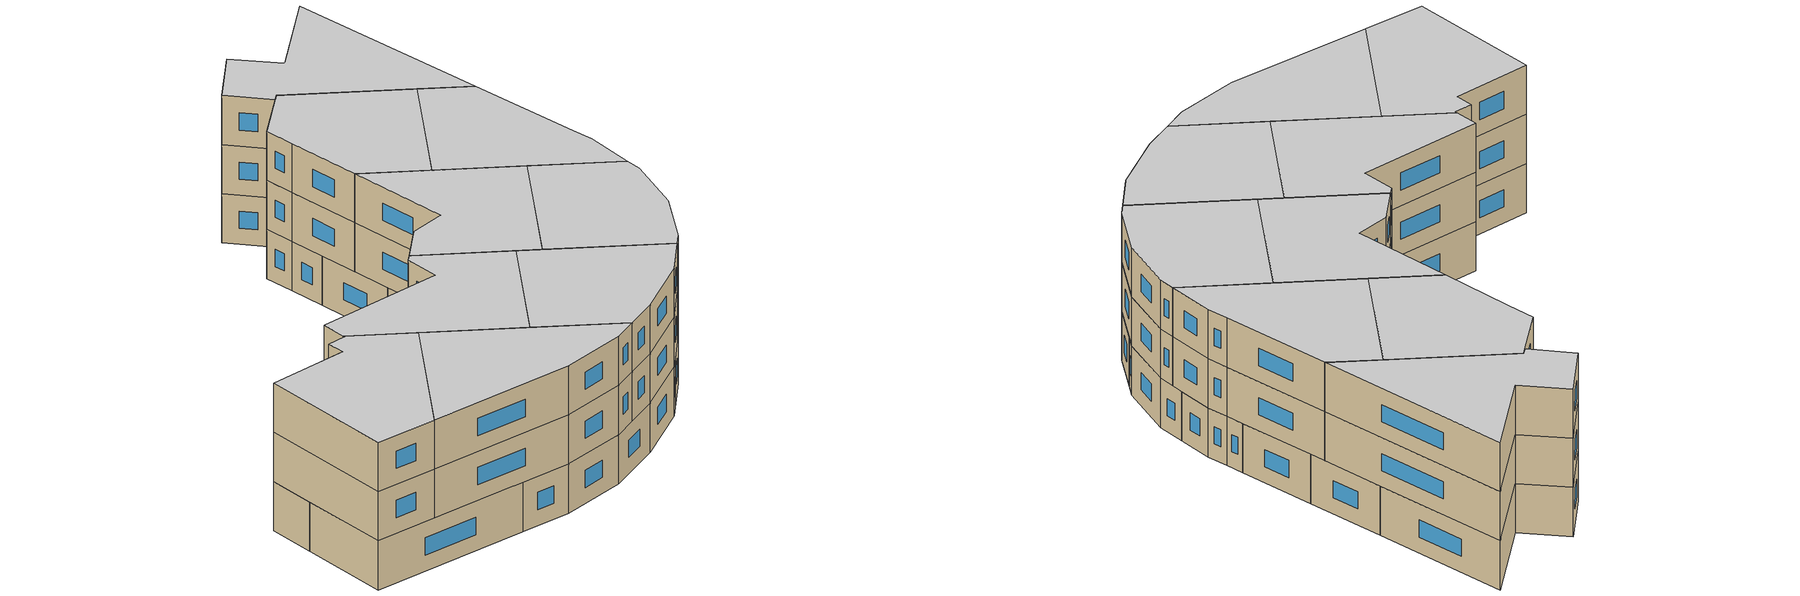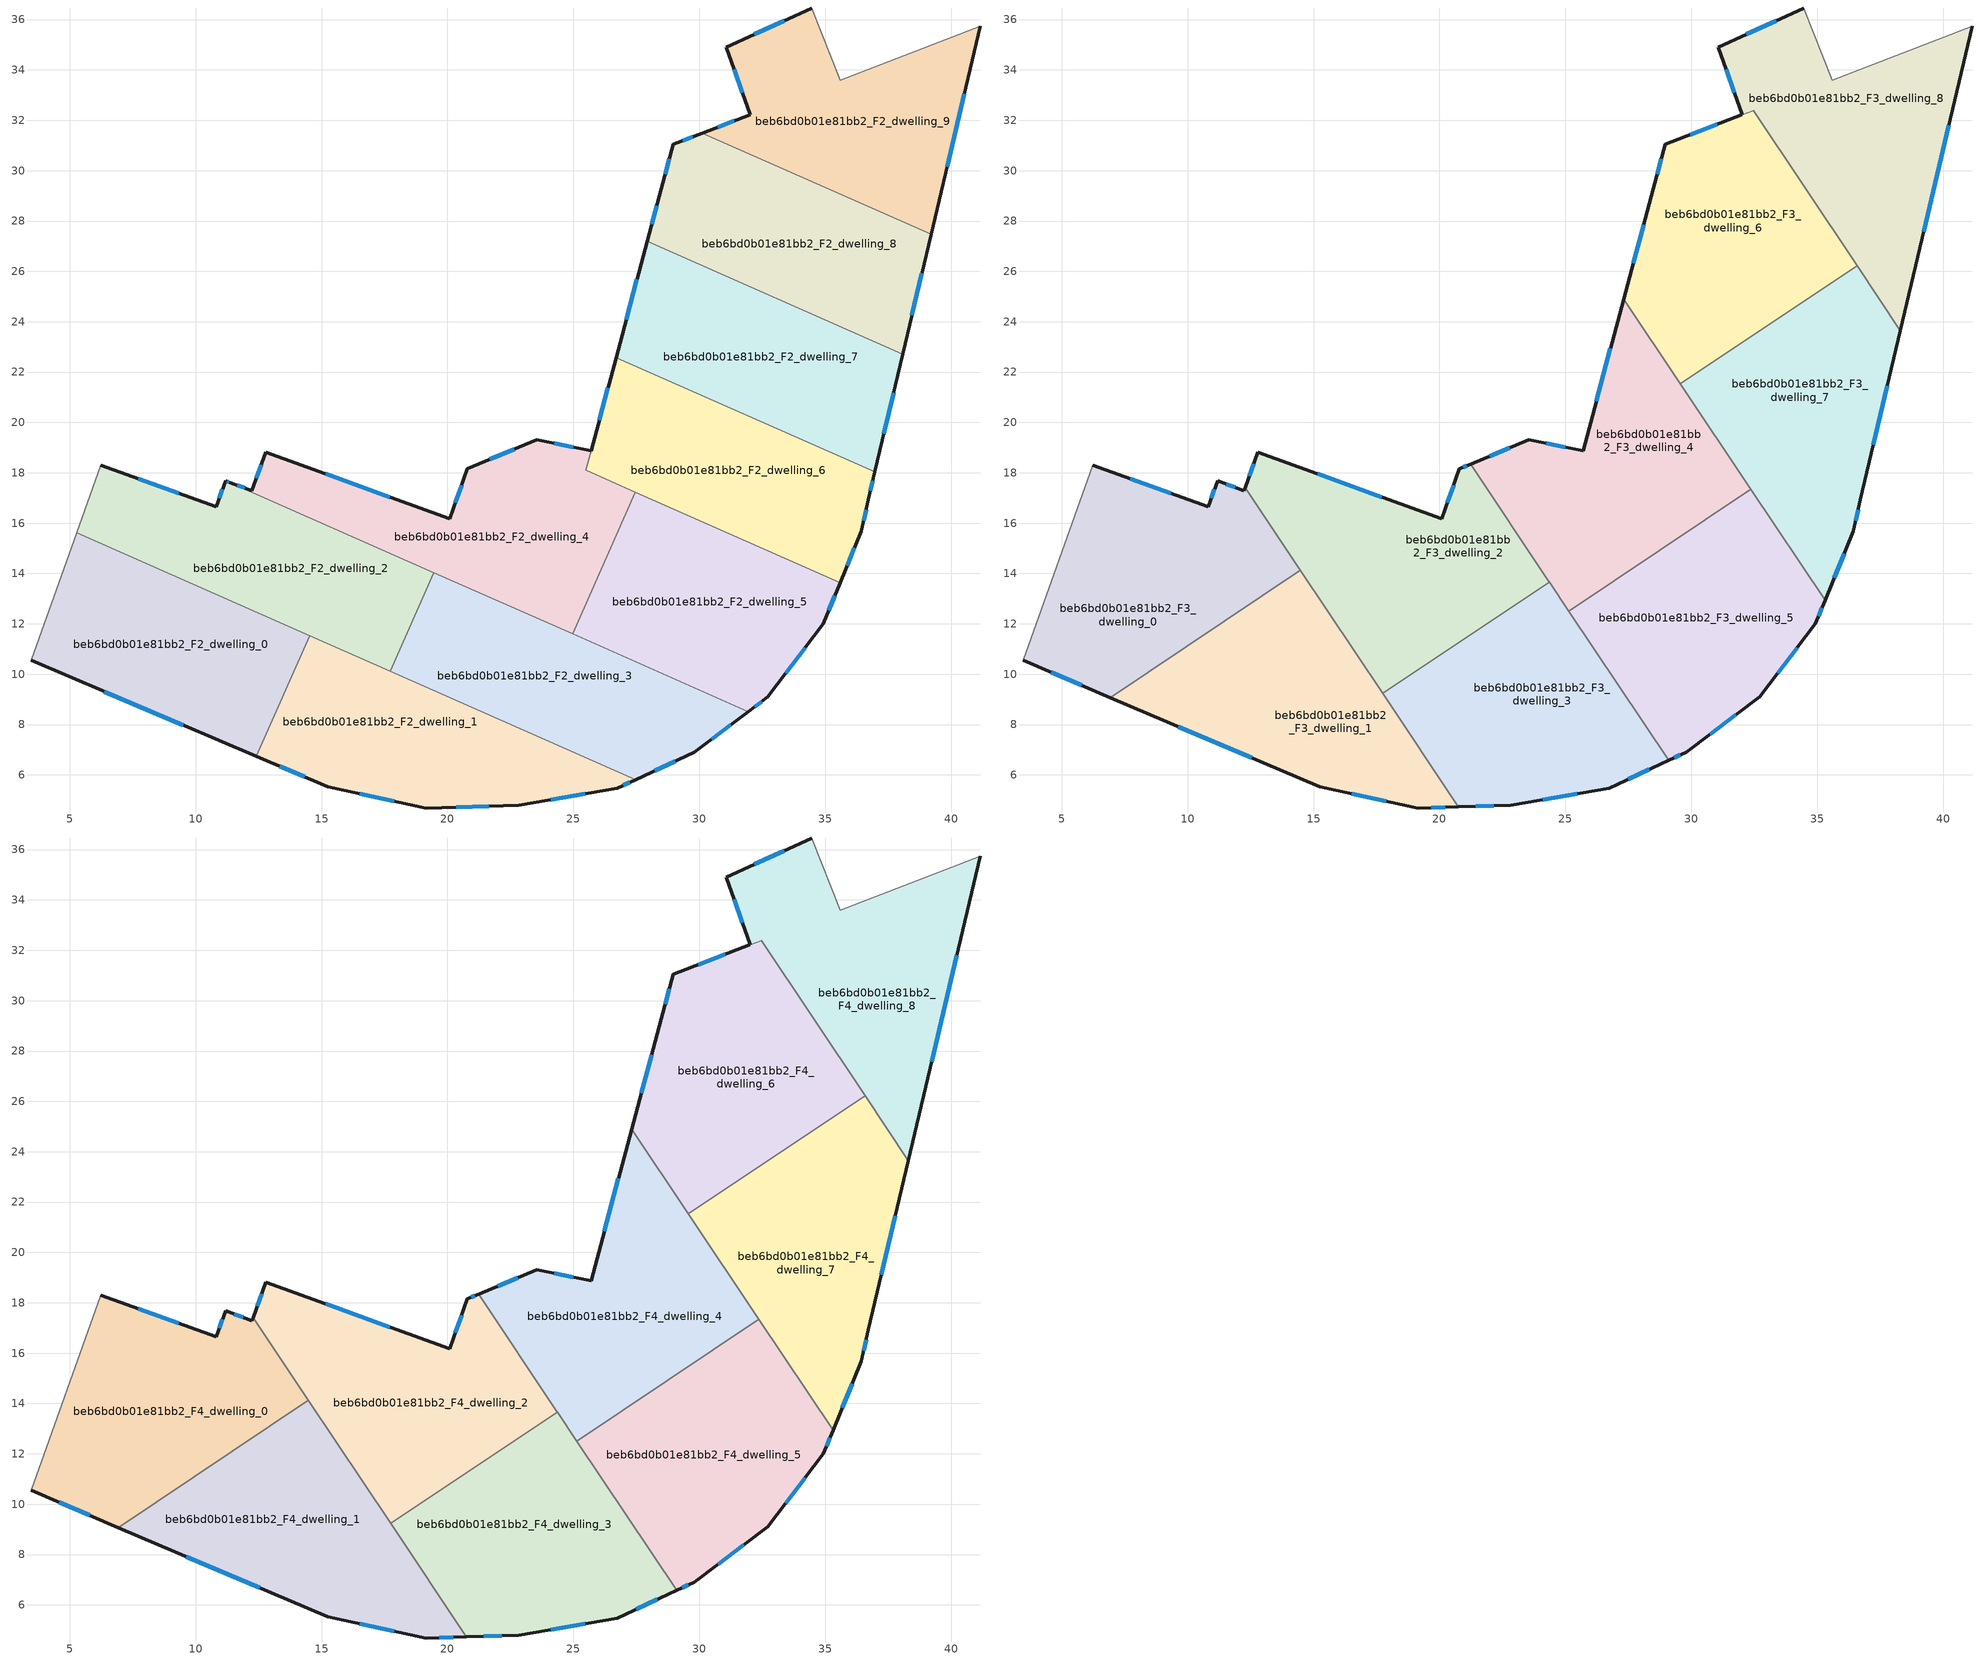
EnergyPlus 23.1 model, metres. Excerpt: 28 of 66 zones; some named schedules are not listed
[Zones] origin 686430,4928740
beb6bd0b01e81bb2_F2_dwelling_0
 floor to beb6bd0b01e81bb2_F1_dwelling_0 (EU_floor_Construction): 14.53,11.54 12.41,6.74 3.46,10.55 5.28,15.62 z6
 wall outside (EU_wall_Construction): 3.46,10.55 12.41,6.74 z6:9
 wall to beb6bd0b01e81bb2_F2_dwelling_1 (EU_wall_Construction): 12.41,6.74 14.53,11.54 z6:9
 wall adiabatic (EU_wall_Construction): 5.28,15.62 3.46,10.55 z6:9
 wall to beb6bd0b01e81bb2_F2_dwelling_2 (EU_wall_Construction): 14.53,11.54 5.28,15.62 z6:9
 window (EU_Window_Construction): 6.37,9.31 9.5,7.97 z6.98:8.02
beb6bd0b01e81bb2_F2_dwelling_1
 floor to beb6bd0b01e81bb2_F1_dwelling_1 (EU_floor_Construction): 27.47,5.82 26.73,5.48 22.83,4.79 19.17,4.69 15.24,5.53 12.41,6.74 14.53,11.54 z6
 wall outside (EU_wall_Construction): 12.41,6.74 15.24,5.53 19.17,4.69 22.83,4.79 26.73,5.48 27.47,5.82 z6:9
 wall to beb6bd0b01e81bb2_F2_dwelling_3 (EU_wall_Construction): 27.47,5.82 17.73,10.12 z6:9
 wall to beb6bd0b01e81bb2_F2_dwelling_2 (EU_wall_Construction): 17.73,10.12 14.53,11.53 z6:9
 window (EU_Window_Construction): 16.52,5.25 17.89,4.96 / 13.33,6.34 14.32,5.92 / 26.97,5.59 27.23,5.71 / 24.1,5.01 25.47,5.25 / 20.36,4.72 21.64,4.75 z6.98:8.02
beb6bd0b01e81bb2_F2_dwelling_2
 floor to beb6bd0b01e81bb2_F1_dwelling_2 (EU_floor_Construction): 19.46,14.03 17.73,10.12 5.28,15.62 6.23,18.3 10.81,16.65 11.19,17.68 11.37,17.61 z6
 wall outside (EU_wall_Construction): 11.37,17.61 11.19,17.68 10.81,16.65 6.23,18.3 z6:9
 wall to beb6bd0b01e81bb2_F2_dwelling_3 (EU_wall_Construction): 17.73,10.12 19.46,14.03 z6:9
 wall adiabatic (EU_wall_Construction): 6.23,18.3 5.28,15.62 z6:9
 wall to beb6bd0b01e81bb2_F2_dwelling_4 (EU_wall_Construction): 19.46,14.03 11.37,17.61 z6:9
 window (EU_Window_Construction): 11.31,17.63 11.25,17.65 / 9.33,17.18 7.72,17.76 / 11.06,17.34 10.94,16.98 z6.98:8.02
beb6bd0b01e81bb2_F2_dwelling_3
 floor to beb6bd0b01e81bb2_F1_dwelling_3 (EU_floor_Construction): 31.95,8.51 29.8,6.9 27.47,5.82 17.73,10.12 19.46,14.03 z6
 wall outside (EU_wall_Construction): 27.47,5.82 29.8,6.9 31.95,8.51 z6:9
 wall to beb6bd0b01e81bb2_F2_dwelling_5 (EU_wall_Construction): 31.95,8.51 24.97,11.6 z6:9
 wall to beb6bd0b01e81bb2_F2_dwelling_4 (EU_wall_Construction): 24.97,11.6 19.46,14.03 z6:9
 window (EU_Window_Construction): 28.23,6.17 29.04,6.55 / 30.5,7.42 31.25,7.99 z6.98:8.02
beb6bd0b01e81bb2_F2_dwelling_4
 floor to beb6bd0b01e81bb2_F1_dwelling_4 (EU_floor_Construction): 25.7,18.88 25.5,18.1 27.46,17.24 24.97,11.6 11.37,17.61 12.23,17.3 12.79,18.82 20.08,16.17 20.8,18.16 23.55,19.32 z6
 wall outside (EU_wall_Construction): 25.7,18.88 23.55,19.32 20.8,18.16 20.08,16.17 12.79,18.82 12.23,17.3 11.37,17.61 z6:9
 wall to beb6bd0b01e81bb2_F2_dwelling_6 (EU_wall_Construction): 27.46,17.24 25.5,18.1 25.7,18.88 z6:9
 wall to beb6bd0b01e81bb2_F2_dwelling_5 (EU_wall_Construction): 24.97,11.6 27.46,17.24 z6:9
 window (EU_Window_Construction): 17.71,17.03 15.16,17.95 / 20.56,17.51 20.32,16.81 / 22.65,18.94 21.69,18.53 / 25,19.02 24.25,19.17 / 11.95,17.4 11.65,17.51 / 12.61,18.32 12.41,17.79 z6.98:8.02
beb6bd0b01e81bb2_F2_dwelling_5
 floor to beb6bd0b01e81bb2_F1_dwelling_5 (EU_floor_Construction): 35.6,13.64 34.94,12.01 32.72,9.1 31.95,8.51 24.97,11.6 27.46,17.24 z6
 wall outside (EU_wall_Construction): 31.95,8.51 32.72,9.1 34.94,12.01 35.6,13.64 z6:9
 wall to beb6bd0b01e81bb2_F2_dwelling_6 (EU_wall_Construction): 35.6,13.64 27.46,17.23 z6:9
 window (EU_Window_Construction): 35.15,12.54 35.39,13.11 / 33.44,10.04 34.22,11.06 / 32.2,8.7 32.47,8.91 z6.98:8.02
beb6bd0b01e81bb2_F2_dwelling_6
 floor to beb6bd0b01e81bb2_F1_dwelling_6 (EU_floor_Construction): 36.97,18.03 36.71,16.94 36.44,15.68 35.6,13.64 25.5,18.1 26.69,22.58 z6
 wall outside (EU_wall_Construction): 35.6,13.64 36.44,15.68 36.71,16.94 36.97,18.03 / 26.69,22.58 25.71,18.88 z6:9
 wall to beb6bd0b01e81bb2_F2_dwelling_7 (EU_wall_Construction): 36.97,18.03 26.69,22.58 z6:9
 window (EU_Window_Construction): 36.8,17.29 36.89,17.68 / 36.53,16.09 36.62,16.53 / 35.87,14.3 36.16,15.01 / 26.37,21.37 26.03,20.08 z6.98:8.02
beb6bd0b01e81bb2_F2_dwelling_7
 floor to beb6bd0b01e81bb2_F1_dwelling_7 (EU_floor_Construction): 38.08,22.7 36.97,18.03 26.69,22.58 27.93,27.19 z6
 wall outside (EU_wall_Construction): 27.93,27.19 26.69,22.58 / 36.97,18.03 38.08,22.7 z6:9
 wall to beb6bd0b01e81bb2_F2_dwelling_8 (EU_wall_Construction): 38.08,22.7 27.93,27.19 z6:9
 window (EU_Window_Construction): 27.53,25.69 27.09,24.08 / 37.33,19.55 37.72,21.18 z6.98:8.02
 ceiling adiabatic (EU_roof_Construction): 34.01,24.5 27.93,27.19 27.31,24.9 29.57,21.53 z9
beb6bd0b01e81bb2_F2_dwelling_8
 floor to beb6bd0b01e81bb2_F1_dwelling_8 (EU_floor_Construction): 39.21,27.47 38.08,22.7 27.93,27.19 28.48,29.28 28.97,31.05 30.11,31.49 z6
 wall outside (EU_wall_Construction): 38.08,22.7 39.21,27.47 / 30.11,31.49 28.97,31.05 28.48,29.28 27.93,27.19 z6:9
 wall to beb6bd0b01e81bb2_F2_dwelling_9 (EU_wall_Construction): 39.21,27.47 30.11,31.49 z6:9
 window (EU_Window_Construction): 38.45,24.25 38.84,25.92 / 28.3,28.6 28.11,27.87 / 28.82,30.48 28.64,29.85 / 29.74,31.35 29.34,31.2 z6.98:8.02
beb6bd0b01e81bb2_F2_dwelling_9
 floor to beb6bd0b01e81bb2_F1_dwelling_9 (EU_floor_Construction): 41.17,35.74 39.21,27.47 30.11,31.49 32.02,32.22 31.08,34.9 34.48,36.46 35.6,33.6 z6
 wall outside (EU_wall_Construction): 39.21,27.47 41.17,35.74 / 34.48,36.46 31.08,34.9 32.02,32.22 30.11,31.49 z6:9
 wall adiabatic (EU_wall_Construction): 41.17,35.74 35.6,33.6 34.48,36.46 z6:9
 window (EU_Window_Construction): 39.85,30.16 40.53,33.05 / 31.4,31.98 30.73,31.73 / 31.39,34.03 31.71,33.09 / 33.37,35.95 32.19,35.41 z6.98:8.02
beb6bd0b01e81bb2_F3_dwelling_0
 floor to beb6bd0b01e81bb2_F2_dwelling_0 (EU_floor_Construction): 12.17,12.58 6.92,9.07 3.46,10.55 5.28,15.62 z9
 floor to beb6bd0b01e81bb2_F2_dwelling_2 (EU_floor_Construction): 12.47,17.12 14.48,14.12 12.17,12.58 5.28,15.62 6.23,18.3 10.81,16.65 11.19,17.68 11.37,17.61 z9
 floor to beb6bd0b01e81bb2_F2_dwelling_4 (EU_floor_Construction): 12.28,17.41 12.47,17.12 11.37,17.61 12.23,17.3 z9
 wall outside (EU_wall_Construction): 12.23,17.3 11.19,17.68 10.81,16.65 6.23,18.3 / 12.23,17.3 12.28,17.41 / 3.46,10.55 6.92,9.07 z9:12
 wall to beb6bd0b01e81bb2_F3_dwelling_1 (EU_wall_Construction): 6.92,9.07 14.48,14.12 z9:12
 wall adiabatic (EU_wall_Construction): 6.23,18.3 3.46,10.55 z9:12
 wall to beb6bd0b01e81bb2_F3_dwelling_2 (EU_wall_Construction): 14.48,14.12 12.28,17.41 z9:12
 window (EU_Window_Construction): 9.33,17.18 7.72,17.76 / 11.06,17.34 10.94,16.98 / 11.89,17.42 11.53,17.55 / 4.59,10.07 5.8,9.55 z9.98:11.02
beb6bd0b01e81bb2_F3_dwelling_1
 floor to beb6bd0b01e81bb2_F2_dwelling_1 (EU_floor_Construction): 16.91,10.48 20.75,4.73 19.17,4.69 15.24,5.53 12.41,6.74 14.53,11.54 z9
 floor to beb6bd0b01e81bb2_F2_dwelling_0 (EU_floor_Construction): 14.53,11.54 12.41,6.74 6.92,9.07 12.17,12.58 z9
 floor to beb6bd0b01e81bb2_F2_dwelling_2 (EU_floor_Construction): 14.48,14.12 16.91,10.48 12.17,12.58 z9
 wall outside (EU_wall_Construction): 6.92,9.07 15.24,5.53 19.17,4.69 20.76,4.73 z9:12
 wall to beb6bd0b01e81bb2_F3_dwelling_3 (EU_wall_Construction): 20.76,4.73 17.74,9.24 z9:12
 wall to beb6bd0b01e81bb2_F3_dwelling_2 (EU_wall_Construction): 17.74,9.24 14.48,14.12 z9:12
 window (EU_Window_Construction): 19.68,4.7 20.24,4.72 / 16.52,5.25 17.89,4.96 / 9.63,7.92 12.54,6.68 z9.98:11.02
beb6bd0b01e81bb2_F3_dwelling_2
 floor to beb6bd0b01e81bb2_F2_dwelling_4 (EU_floor_Construction): 21.24,18.34 24.36,13.66 22.75,12.58 12.47,17.12 12.28,17.41 12.79,18.82 20.08,16.17 20.8,18.16 z9
 floor to beb6bd0b01e81bb2_F2_dwelling_3 (EU_floor_Construction): 22.75,12.58 18.53,9.77 17.73,10.12 19.46,14.03 z9
 floor to beb6bd0b01e81bb2_F2_dwelling_1 (EU_floor_Construction): 18.53,9.77 17.74,9.24 16.91,10.48 z9
 floor to beb6bd0b01e81bb2_F2_dwelling_2 (EU_floor_Construction): 19.46,14.03 17.73,10.12 16.91,10.48 12.47,17.12 z9
 wall outside (EU_wall_Construction): 21.24,18.34 20.8,18.16 20.08,16.17 12.79,18.82 12.28,17.41 z9:12
 wall to beb6bd0b01e81bb2_F3_dwelling_3 (EU_wall_Construction): 17.74,9.24 24.36,13.66 z9:12
 wall to beb6bd0b01e81bb2_F3_dwelling_4 (EU_wall_Construction): 24.36,13.66 21.24,18.34 z9:12
 window (EU_Window_Construction): 17.71,17.03 15.16,17.95 / 20.56,17.51 20.32,16.81 / 21.09,18.28 20.94,18.22 / 12.62,18.36 12.44,17.87 z9.98:11.02
beb6bd0b01e81bb2_F3_dwelling_3
 floor to beb6bd0b01e81bb2_F2_dwelling_3 (EU_floor_Construction): 26.07,11.11 29.1,6.58 27.47,5.82 18.53,9.77 22.75,12.58 z9
 floor to beb6bd0b01e81bb2_F2_dwelling_1 (EU_floor_Construction): 27.47,5.82 26.73,5.48 22.83,4.79 20.75,4.73 17.74,9.24 18.53,9.77 z9
 floor to beb6bd0b01e81bb2_F2_dwelling_5 (EU_floor_Construction): 25.28,12.3 26.07,11.11 24.97,11.6 z9
 floor to beb6bd0b01e81bb2_F2_dwelling_4 (EU_floor_Construction): 24.36,13.66 25.28,12.3 24.97,11.6 22.75,12.58 z9
 wall outside (EU_wall_Construction): 20.76,4.73 22.83,4.79 26.73,5.48 29.1,6.58 z9:12
 wall to beb6bd0b01e81bb2_F3_dwelling_5 (EU_wall_Construction): 29.1,6.58 25.14,12.51 z9:12
 wall to beb6bd0b01e81bb2_F3_dwelling_4 (EU_wall_Construction): 25.14,12.51 24.37,13.66 z9:12
 window (EU_Window_Construction): 27.51,5.83 28.33,6.22 / 24.1,5.01 25.47,5.25 / 21.43,4.75 22.16,4.77 z9.98:11.02
beb6bd0b01e81bb2_F3_dwelling_4
 floor to beb6bd0b01e81bb2_F2_dwelling_4 (EU_floor_Construction): 25.7,18.88 25.5,18.1 27.46,17.24 25.47,12.73 25.14,12.51 21.24,18.34 23.55,19.32 z9
 floor to beb6bd0b01e81bb2_F2_dwelling_6 (EU_floor_Construction): 29.78,21.21 32.36,17.34 30.32,15.97 25.5,18.1 26.69,22.58 z9
 floor to beb6bd0b01e81bb2_F2_dwelling_5 (EU_floor_Construction): 30.32,15.97 25.47,12.73 27.46,17.24 z9
 floor to beb6bd0b01e81bb2_F2_dwelling_7 (EU_floor_Construction): 27.31,24.9 29.78,21.21 26.69,22.58 z9
 wall outside (EU_wall_Construction): 27.31,24.9 25.7,18.88 23.55,19.32 21.24,18.34 z9:12
 wall to beb6bd0b01e81bb2_F3_dwelling_5 (EU_wall_Construction): 25.14,12.51 32.36,17.34 z9:12
 wall to beb6bd0b01e81bb2_F3_dwelling_7 (EU_wall_Construction): 32.36,17.34 29.57,21.53 z9:12
 wall to beb6bd0b01e81bb2_F3_dwelling_6 (EU_wall_Construction): 29.57,21.53 27.31,24.9 z9:12
 window (EU_Window_Construction): 22.79,19 21.99,18.66 / 25,19.02 24.25,19.17 / 26.79,22.94 26.23,20.83 z9.98:11.02
beb6bd0b01e81bb2_F3_dwelling_5
 floor to beb6bd0b01e81bb2_F2_dwelling_5 (EU_floor_Construction): 34.52,14.11 35.31,12.93 34.94,12.01 32.72,9.1 31.95,8.51 26.07,11.11 25.28,12.3 25.47,12.73 30.32,15.97 z9
 floor to beb6bd0b01e81bb2_F2_dwelling_3 (EU_floor_Construction): 31.95,8.51 29.8,6.9 29.1,6.58 26.07,11.11 z9
 floor to beb6bd0b01e81bb2_F2_dwelling_6 (EU_floor_Construction): 32.36,17.34 34.52,14.11 30.32,15.97 z9
 floor to beb6bd0b01e81bb2_F2_dwelling_4 (EU_floor_Construction): 25.47,12.73 25.28,12.3 25.14,12.51 z9
 wall outside (EU_wall_Construction): 29.1,6.58 29.8,6.9 32.72,9.1 34.94,12.01 35.31,12.93 z9:12
 wall to beb6bd0b01e81bb2_F3_dwelling_7 (EU_wall_Construction): 35.31,12.93 32.37,17.34 z9:12
 window (EU_Window_Construction): 35.06,12.31 35.19,12.63 / 33.44,10.04 34.22,11.06 / 30.75,7.61 31.77,8.38 / 29.33,6.68 29.57,6.79 z9.98:11.02
beb6bd0b01e81bb2_F3_dwelling_6
 floor to beb6bd0b01e81bb2_F2_dwelling_8 (EU_floor_Construction): 34.3,29.64 36.59,26.22 34.01,24.5 27.93,27.19 28.48,29.28 28.97,31.05 30.11,31.49 z9
 floor to beb6bd0b01e81bb2_F2_dwelling_9 (EU_floor_Construction): 32.46,32.39 34.3,29.64 30.11,31.49 32.01,32.22 z9
 floor adiabatic (EU_floor_Construction): 34.01,24.5 29.57,21.53 27.31,24.9 27.93,27.19 z9
 wall outside (EU_wall_Construction): 32.01,32.22 28.97,31.05 28.48,29.28 27.31,24.9 z9:12
 wall to beb6bd0b01e81bb2_F3_dwelling_7 (EU_wall_Construction): 29.57,21.53 36.59,26.22 z9:12
 wall to beb6bd0b01e81bb2_F3_dwelling_8 (EU_wall_Construction): 36.59,26.22 32.46,32.39 32.02,32.22 z9:12
 window (EU_Window_Construction): 31.02,31.84 29.96,31.43 / 28.1,27.85 27.7,26.32 / 28.82,30.48 28.64,29.85 z9.98:11.02
beb6bd0b01e81bb2_F3_dwelling_7
 floor to beb6bd0b01e81bb2_F2_dwelling_6 (EU_floor_Construction): 36.97,18.03 36.71,16.94 36.44,15.68 35.6,13.64 34.52,14.11 29.78,21.21 z9
 floor to beb6bd0b01e81bb2_F2_dwelling_7 (EU_floor_Construction): 38.08,22.7 36.97,18.03 29.78,21.21 29.57,21.53 34.01,24.5 z9
 floor to beb6bd0b01e81bb2_F2_dwelling_5 (EU_floor_Construction): 35.6,13.64 35.31,12.93 34.52,14.11 z9
 floor to beb6bd0b01e81bb2_F2_dwelling_8 (EU_floor_Construction): 36.59,26.22 38.3,23.65 38.08,22.7 34.01,24.5 z9
 wall outside (EU_wall_Construction): 35.31,12.93 36.44,15.68 36.71,16.94 38.3,23.65 z9:12
 wall to beb6bd0b01e81bb2_F3_dwelling_8 (EU_wall_Construction): 38.3,23.65 36.59,26.22 z9:12
 window (EU_Window_Construction): 37.23,19.12 37.79,21.47 / 36.53,16.09 36.62,16.53 / 35.68,13.82 36.07,14.78 z9.98:11.02
beb6bd0b01e81bb2_F3_dwelling_8
 floor to beb6bd0b01e81bb2_F2_dwelling_9 (EU_floor_Construction): 41.17,35.74 39.21,27.47 34.3,29.64 32.46,32.39 32.02,32.22 31.08,34.9 34.48,36.46 35.6,33.6 z9
 floor to beb6bd0b01e81bb2_F2_dwelling_8 (EU_floor_Construction): 39.21,27.47 38.3,23.65 34.3,29.64 z9
 wall outside (EU_wall_Construction): 38.3,23.65 41.17,35.74 / 34.48,36.46 31.08,34.9 32.02,32.22 z9:12
 wall adiabatic (EU_wall_Construction): 41.17,35.74 35.6,33.6 34.48,36.46 z9:12
 window (EU_Window_Construction): 39.23,27.58 40.23,31.8 / 31.39,34.03 31.71,33.09 / 33.37,35.95 32.19,35.41 z9.98:11.02
beb6bd0b01e81bb2_F4_dwelling_0
 floor to beb6bd0b01e81bb2_F3_dwelling_0 (EU_floor_Construction): 12.28,17.41 14.48,14.12 6.92,9.07 3.46,10.55 6.23,18.3 10.81,16.65 11.19,17.68 12.23,17.3 z12
 wall outside (EU_wall_Construction): 12.28,17.41 12.23,17.3 11.19,17.68 10.81,16.65 6.23,18.3 / 3.46,10.55 6.92,9.07 z12:15
 wall to beb6bd0b01e81bb2_F4_dwelling_1 (EU_wall_Construction): 6.92,9.07 14.48,14.12 z12:15
 wall adiabatic (EU_wall_Construction): 6.23,18.3 3.46,10.55 z12:15
 wall to beb6bd0b01e81bb2_F4_dwelling_2 (EU_wall_Construction): 14.48,14.12 12.28,17.41 z12:15
 window (EU_Window_Construction): 9.33,17.18 7.72,17.76 / 11.06,17.34 10.94,16.98 / 11.89,17.42 11.53,17.55 / 4.59,10.07 5.8,9.55 z12.98:14.02
 ceiling to beb6bd0b01e81bb2_F5_dwelling_0 (EU_floor_Construction): 14.48,14.12 12.28,17.41 12.23,17.3 11.19,17.68 10.81,16.65 6.23,18.3 3.46,10.55 6.92,9.07 z15
beb6bd0b01e81bb2_F4_dwelling_1
 floor to beb6bd0b01e81bb2_F3_dwelling_1 (EU_floor_Construction): 14.48,14.12 20.76,4.73 19.17,4.69 15.24,5.53 6.92,9.07 z12
 wall outside (EU_wall_Construction): 6.92,9.07 15.24,5.53 19.17,4.69 20.76,4.73 z12:15
 wall to beb6bd0b01e81bb2_F4_dwelling_3 (EU_wall_Construction): 20.76,4.73 17.74,9.24 z12:15
 wall to beb6bd0b01e81bb2_F4_dwelling_2 (EU_wall_Construction): 17.74,9.24 14.48,14.12 z12:15
 window (EU_Window_Construction): 19.68,4.7 20.24,4.72 / 16.52,5.25 17.89,4.96 / 9.63,7.92 12.54,6.68 z12.98:14.02
 ceiling to beb6bd0b01e81bb2_F5_dwelling_1 (EU_floor_Construction): 20.76,4.73 14.48,14.12 6.92,9.07 15.24,5.53 19.17,4.69 z15
beb6bd0b01e81bb2_F4_dwelling_2
 floor to beb6bd0b01e81bb2_F3_dwelling_2 (EU_floor_Construction): 21.24,18.34 24.36,13.66 17.74,9.24 12.28,17.41 12.79,18.82 20.08,16.17 20.8,18.16 z12
 wall outside (EU_wall_Construction): 21.24,18.34 20.8,18.16 20.08,16.17 12.79,18.82 12.28,17.41 z12:15
 wall to beb6bd0b01e81bb2_F4_dwelling_3 (EU_wall_Construction): 17.74,9.24 24.36,13.66 z12:15
 wall to beb6bd0b01e81bb2_F4_dwelling_4 (EU_wall_Construction): 24.36,13.66 21.24,18.34 z12:15
 window (EU_Window_Construction): 17.71,17.03 15.16,17.95 / 20.56,17.51 20.32,16.81 / 21.09,18.28 20.94,18.22 / 12.62,18.36 12.44,17.87 z12.98:14.02
 ceiling to beb6bd0b01e81bb2_F5_dwelling_2 (EU_floor_Construction): 24.36,13.66 21.24,18.34 20.8,18.16 20.08,16.17 12.79,18.82 12.28,17.41 17.74,9.24 z15
beb6bd0b01e81bb2_F4_dwelling_3
 floor to beb6bd0b01e81bb2_F3_dwelling_3 (EU_floor_Construction): 24.36,13.66 29.1,6.58 26.73,5.48 22.83,4.79 20.76,4.73 17.74,9.24 z12
 wall outside (EU_wall_Construction): 20.76,4.73 22.83,4.79 26.73,5.48 29.1,6.58 z12:15
 wall to beb6bd0b01e81bb2_F4_dwelling_5 (EU_wall_Construction): 29.1,6.58 25.14,12.51 z12:15
 wall to beb6bd0b01e81bb2_F4_dwelling_4 (EU_wall_Construction): 25.14,12.51 24.37,13.66 z12:15
 window (EU_Window_Construction): 27.51,5.83 28.33,6.22 / 24.1,5.01 25.47,5.25 / 21.43,4.75 22.16,4.77 z12.98:14.02
 ceiling to beb6bd0b01e81bb2_F5_dwelling_3 (EU_floor_Construction): 29.1,6.58 24.36,13.66 17.74,9.24 20.76,4.73 22.83,4.79 26.73,5.48 z15
beb6bd0b01e81bb2_F4_dwelling_4
 floor to beb6bd0b01e81bb2_F3_dwelling_4 (EU_floor_Construction): 27.31,24.9 32.36,17.34 25.14,12.51 21.24,18.34 23.55,19.32 25.7,18.88 z12
 wall outside (EU_wall_Construction): 27.31,24.9 25.7,18.88 23.55,19.32 21.24,18.34 z12:15
 wall to beb6bd0b01e81bb2_F4_dwelling_5 (EU_wall_Construction): 25.14,12.51 32.36,17.34 z12:15
 wall to beb6bd0b01e81bb2_F4_dwelling_7 (EU_wall_Construction): 32.36,17.34 29.57,21.53 z12:15
 wall to beb6bd0b01e81bb2_F4_dwelling_6 (EU_wall_Construction): 29.57,21.53 27.31,24.9 z12:15
 window (EU_Window_Construction): 22.79,19 21.99,18.66 / 25,19.02 24.25,19.17 / 26.79,22.94 26.23,20.83 z12.98:14.02
 ceiling to beb6bd0b01e81bb2_F5_dwelling_4 (EU_floor_Construction): 32.36,17.34 27.31,24.9 25.7,18.88 23.55,19.32 21.24,18.34 25.14,12.51 z15
beb6bd0b01e81bb2_F4_dwelling_5
 floor to beb6bd0b01e81bb2_F3_dwelling_5 (EU_floor_Construction): 32.36,17.34 35.31,12.93 34.94,12.01 32.72,9.1 29.8,6.9 29.1,6.58 25.14,12.51 z12
 wall outside (EU_wall_Construction): 29.1,6.58 29.8,6.9 32.72,9.1 34.94,12.01 35.31,12.93 z12:15
 wall to beb6bd0b01e81bb2_F4_dwelling_7 (EU_wall_Construction): 35.31,12.93 32.37,17.34 z12:15
 window (EU_Window_Construction): 35.06,12.31 35.19,12.63 / 33.44,10.04 34.22,11.06 / 30.75,7.61 31.77,8.38 / 29.33,6.68 29.57,6.79 z12.98:14.02
 ceiling to beb6bd0b01e81bb2_F5_dwelling_5 (EU_floor_Construction): 32.72,9.1 34.94,12.01 35.31,12.93 32.36,17.34 25.14,12.51 29.1,6.58 29.8,6.9 z15
beb6bd0b01e81bb2_F4_dwelling_6
 floor to beb6bd0b01e81bb2_F3_dwelling_6 (EU_floor_Construction): 32.46,32.39 36.59,26.22 29.57,21.53 27.31,24.9 28.48,29.28 28.97,31.05 32.02,32.22 z12
 wall outside (EU_wall_Construction): 32.01,32.22 28.97,31.05 28.48,29.28 27.31,24.9 z12:15
 wall to beb6bd0b01e81bb2_F4_dwelling_7 (EU_wall_Construction): 29.57,21.53 36.59,26.22 z12:15
 wall to beb6bd0b01e81bb2_F4_dwelling_8 (EU_wall_Construction): 36.59,26.22 32.46,32.39 32.02,32.22 z12:15
 window (EU_Window_Construction): 31.02,31.84 29.96,31.43 / 28.1,27.85 27.7,26.32 / 28.82,30.48 28.64,29.85 z12.98:14.02
 ceiling to beb6bd0b01e81bb2_F5_dwelling_6 (EU_floor_Construction): 36.59,26.22 32.46,32.39 32.02,32.22 28.97,31.05 28.48,29.28 27.31,24.9 29.57,21.53 z15
beb6bd0b01e81bb2_F4_dwelling_7
 floor to beb6bd0b01e81bb2_F3_dwelling_7 (EU_floor_Construction): 36.59,26.22 38.3,23.65 36.71,16.94 36.44,15.68 35.31,12.93 29.57,21.53 z12
 wall outside (EU_wall_Construction): 35.31,12.93 36.44,15.68 36.71,16.94 38.3,23.65 z12:15
 wall to beb6bd0b01e81bb2_F4_dwelling_8 (EU_wall_Construction): 38.3,23.65 36.59,26.22 z12:15
 window (EU_Window_Construction): 37.23,19.12 37.79,21.47 / 36.53,16.09 36.62,16.53 / 35.68,13.82 36.07,14.78 z12.98:14.02
 ceiling to beb6bd0b01e81bb2_F5_dwelling_7 (EU_floor_Construction): 35.31,12.93 36.44,15.68 36.71,16.94 38.3,23.65 36.59,26.22 29.57,21.53 z15
beb6bd0b01e81bb2_F4_dwelling_8
 floor to beb6bd0b01e81bb2_F3_dwelling_8 (EU_floor_Construction): 41.17,35.74 38.3,23.65 32.46,32.39 32.02,32.22 31.08,34.9 34.48,36.46 35.6,33.6 z12
 wall outside (EU_wall_Construction): 38.3,23.65 41.17,35.74 / 34.48,36.46 31.08,34.9 32.02,32.22 z12:15
 wall adiabatic (EU_wall_Construction): 41.17,35.74 35.6,33.6 34.48,36.46 z12:15
 window (EU_Window_Construction): 39.23,27.58 40.23,31.8 / 31.39,34.03 31.71,33.09 / 33.37,35.95 32.19,35.41 z12.98:14.02
 ceiling to beb6bd0b01e81bb2_F5_dwelling_8 (EU_floor_Construction): 38.3,23.65 41.17,35.74 35.6,33.6 34.48,36.46 31.08,34.9 32.02,32.22 32.46,32.39 z15
[Building]
EU S2 Campaign: North Axis=0; Terrain=City; Solar Distribution=FullExterior
[Site:Location]
Bologna: Latitude=44.5; Longitude=11.25; Time Zone=1; Elevation=37
[SizingPeriod:WeatherFileDays]
AnnualSizingPeriod: Begin Month=1; Begin Day of Month=1; End Month=12; End Day of Month=31; Day of Week for Start Day=Monday; Use Weather File Daylight Saving Period=No; Use Weather File Rain and Snow Indicators=No
[MATERIAL]
EU_InternalMass_Material: Roughness=MediumRough; Thickness=0.1; Conductivity=1; Density=1800; Specific Heat=900; Thermal Absorptance=0.9; Solar Absorptance=0.7; Visible Absorptance=0.7
[MATERIAL:NOMASS] Roughness=MediumRough; Thermal Absorptance=0.9; Solar Absorptance=0.7; Visible Absorptance=0.7
Name | Thermal Resistance
EU_wall_NoMass | 0.905828
EU_roof_NoMass | 0.37593
EU_floor_NoMass | 0.67114
[WINDOWMATERIAL:SIMPLEGLAZINGSYSTEM]
EU_Window_SimpleGlazing: UFactor=4.52486; Solar Heat Gain Coefficient=0.85; Visible Transmittance=0.85
[CONSTRUCTION]
EU_wall_Construction: EU_wall_NoMass
EU_roof_Construction: EU_roof_NoMass
EU_floor_Construction: EU_floor_NoMass
EU_Window_Construction: EU_Window_SimpleGlazing
EU_InternalMass_Construction: EU_InternalMass_Material
[ZONE] Type=1; Multiplier=1; Ceiling Height=autocalculate; Floor Area=autocalculate; Part of Total Floor Area=Yes
Name | Volume
beb6bd0b01e81bb2_F2_dwelling_0; beb6bd0b01e81bb2_F2_dwelling_2 | 158.084
beb6bd0b01e81bb2_F3_dwelling_0; beb6bd0b01e81bb2_F4_dwelling_0 | 175.641
beb6bd0b01e81bb2_F2_dwelling_1 | 158.087
beb6bd0b01e81bb2_F3_dwelling_1; beb6bd0b01e81bb2_F4_dwelling_1 | 175.628
beb6bd0b01e81bb2_F3_dwelling_2; beb6bd0b01e81bb2_F4_dwelling_2 | 175.639
beb6bd0b01e81bb2_F2_dwelling_3 | 158.106
beb6bd0b01e81bb2_F3_dwelling_3; beb6bd0b01e81bb2_F4_dwelling_3 | 175.65
beb6bd0b01e81bb2_F2_dwelling_4 | 161.958
beb6bd0b01e81bb2_F3_dwelling_4; beb6bd0b01e81bb2_F4_dwelling_4 | 175.656
beb6bd0b01e81bb2_F2_dwelling_5 | 158.061
beb6bd0b01e81bb2_F3_dwelling_5; beb6bd0b01e81bb2_F4_dwelling_5 | 175.646
beb6bd0b01e81bb2_F2_dwelling_6 | 154.157
beb6bd0b01e81bb2_F3_dwelling_6 | 174.328
beb6bd0b01e81bb2_F4_dwelling_6 | 174.329
beb6bd0b01e81bb2_F2_dwelling_7 | 158.117
beb6bd0b01e81bb2_F3_dwelling_7; beb6bd0b01e81bb2_F4_dwelling_7 | 175.634
beb6bd0b01e81bb2_F2_dwelling_8 | 158.071
beb6bd0b01e81bb2_F3_dwelling_8; beb6bd0b01e81bb2_F4_dwelling_8 | 176.976
beb6bd0b01e81bb2_F2_dwelling_9 | 158.082
[INTERNALMASS] Construction=EU_InternalMass_Construction
Name | Zone or ZoneList | Surface Area
beb6bd0b01e81bb2_F2_dwelling_0_EU_InternalMass | beb6bd0b01e81bb2_F2_dwelling_0 | 52.6929
beb6bd0b01e81bb2_F2_dwelling_1_EU_InternalMass | beb6bd0b01e81bb2_F2_dwelling_1 | 52.6961
beb6bd0b01e81bb2_F2_dwelling_2_EU_InternalMass | beb6bd0b01e81bb2_F2_dwelling_2 | 52.6945
beb6bd0b01e81bb2_F2_dwelling_3_EU_InternalMass | beb6bd0b01e81bb2_F2_dwelling_3 | 52.702
beb6bd0b01e81bb2_F2_dwelling_4_EU_InternalMass | beb6bd0b01e81bb2_F2_dwelling_4 | 53.9856
beb6bd0b01e81bb2_F2_dwelling_5_EU_InternalMass | beb6bd0b01e81bb2_F2_dwelling_5 | 52.6868
beb6bd0b01e81bb2_F2_dwelling_6_EU_InternalMass | beb6bd0b01e81bb2_F2_dwelling_6 | 51.3988
beb6bd0b01e81bb2_F2_dwelling_7_EU_InternalMass | beb6bd0b01e81bb2_F2_dwelling_7 | 52.7053
beb6bd0b01e81bb2_F2_dwelling_8_EU_InternalMass | beb6bd0b01e81bb2_F2_dwelling_8 | 52.6906
beb6bd0b01e81bb2_F2_dwelling_9_EU_InternalMass | beb6bd0b01e81bb2_F2_dwelling_9 | 52.6936
beb6bd0b01e81bb2_F3_dwelling_0_EU_InternalMass | beb6bd0b01e81bb2_F3_dwelling_0 | 58.5472
beb6bd0b01e81bb2_F3_dwelling_1_EU_InternalMass | beb6bd0b01e81bb2_F3_dwelling_1 | 58.5419
beb6bd0b01e81bb2_F3_dwelling_2_EU_InternalMass | beb6bd0b01e81bb2_F3_dwelling_2 | 58.5459
beb6bd0b01e81bb2_F3_dwelling_3_EU_InternalMass | beb6bd0b01e81bb2_F3_dwelling_3 | 58.5499
beb6bd0b01e81bb2_F3_dwelling_4_EU_InternalMass | beb6bd0b01e81bb2_F3_dwelling_4 | 58.5536
beb6bd0b01e81bb2_F3_dwelling_5_EU_InternalMass | beb6bd0b01e81bb2_F3_dwelling_5 | 58.5485
beb6bd0b01e81bb2_F3_dwelling_6_EU_InternalMass | beb6bd0b01e81bb2_F3_dwelling_6 | 58.1108
beb6bd0b01e81bb2_F3_dwelling_7_EU_InternalMass | beb6bd0b01e81bb2_F3_dwelling_7 | 58.5455
beb6bd0b01e81bb2_F3_dwelling_8_EU_InternalMass | beb6bd0b01e81bb2_F3_dwelling_8 | 58.9914
beb6bd0b01e81bb2_F4_dwelling_0_EU_InternalMass | beb6bd0b01e81bb2_F4_dwelling_0 | 58.5472
beb6bd0b01e81bb2_F4_dwelling_1_EU_InternalMass | beb6bd0b01e81bb2_F4_dwelling_1 | 58.5419
beb6bd0b01e81bb2_F4_dwelling_2_EU_InternalMass | beb6bd0b01e81bb2_F4_dwelling_2 | 58.5459
beb6bd0b01e81bb2_F4_dwelling_3_EU_InternalMass | beb6bd0b01e81bb2_F4_dwelling_3 | 58.5499
beb6bd0b01e81bb2_F4_dwelling_4_EU_InternalMass | beb6bd0b01e81bb2_F4_dwelling_4 | 58.5536
beb6bd0b01e81bb2_F4_dwelling_5_EU_InternalMass | beb6bd0b01e81bb2_F4_dwelling_5 | 58.5485
beb6bd0b01e81bb2_F4_dwelling_6_EU_InternalMass | beb6bd0b01e81bb2_F4_dwelling_6 | 58.1108
beb6bd0b01e81bb2_F4_dwelling_7_EU_InternalMass | beb6bd0b01e81bb2_F4_dwelling_7 | 58.5455
beb6bd0b01e81bb2_F4_dwelling_8_EU_InternalMass | beb6bd0b01e81bb2_F4_dwelling_8 | 58.9914
[OTHEREQUIPMENT] Fuel Type=Electricity; Design Level Calculation Method=Watts/Area; Power per Zone Floor Area=1; Fraction Latent=0; Fraction Radiant=0; Fraction Lost=0; Carbon Dioxide Generation Rate=0; EndUse Subcategory=EU_Step8_InternalGains
Name | Zone or ZoneList or Space or SpaceList | Schedule
EU_Step8_InternalGain_beb6bd0b01e81bb2_F2_dwelling_0_f000 | beb6bd0b01e81bb2_F2_dwelling_0 | EU_Step8_GainSchedule_beb6bd0b01e81bb2_F2_dwelling_0_f000
EU_Step8_InternalGain_beb6bd0b01e81bb2_F2_dwelling_1_f000 | beb6bd0b01e81bb2_F2_dwelling_1 | EU_Step8_GainSchedule_beb6bd0b01e81bb2_F2_dwelling_1_f000
EU_Step8_InternalGain_beb6bd0b01e81bb2_F2_dwelling_2_f000 | beb6bd0b01e81bb2_F2_dwelling_2 | EU_Step8_GainSchedule_beb6bd0b01e81bb2_F2_dwelling_2_f000
EU_Step8_InternalGain_beb6bd0b01e81bb2_F2_dwelling_3_f000 | beb6bd0b01e81bb2_F2_dwelling_3 | EU_Step8_GainSchedule_beb6bd0b01e81bb2_F2_dwelling_3_f000
EU_Step8_InternalGain_beb6bd0b01e81bb2_F2_dwelling_4_f000 | beb6bd0b01e81bb2_F2_dwelling_4 | EU_Step8_GainSchedule_beb6bd0b01e81bb2_F2_dwelling_4_f000
EU_Step8_InternalGain_beb6bd0b01e81bb2_F2_dwelling_5_f000 | beb6bd0b01e81bb2_F2_dwelling_5 | EU_Step8_GainSchedule_beb6bd0b01e81bb2_F2_dwelling_5_f000
EU_Step8_InternalGain_beb6bd0b01e81bb2_F2_dwelling_6_f000 | beb6bd0b01e81bb2_F2_dwelling_6 | EU_Step8_GainSchedule_beb6bd0b01e81bb2_F2_dwelling_6_f000
EU_Step8_InternalGain_beb6bd0b01e81bb2_F2_dwelling_7_f000 | beb6bd0b01e81bb2_F2_dwelling_7 | EU_Step8_GainSchedule_beb6bd0b01e81bb2_F2_dwelling_7_f000
EU_Step8_InternalGain_beb6bd0b01e81bb2_F2_dwelling_8_f000 | beb6bd0b01e81bb2_F2_dwelling_8 | EU_Step8_GainSchedule_beb6bd0b01e81bb2_F2_dwelling_8_f000
EU_Step8_InternalGain_beb6bd0b01e81bb2_F2_dwelling_9_f000 | beb6bd0b01e81bb2_F2_dwelling_9 | EU_Step8_GainSchedule_beb6bd0b01e81bb2_F2_dwelling_9_f000
EU_Step8_InternalGain_beb6bd0b01e81bb2_F3_dwelling_0_f000 | beb6bd0b01e81bb2_F3_dwelling_0 | EU_Step8_GainSchedule_beb6bd0b01e81bb2_F3_dwelling_0_f000
EU_Step8_InternalGain_beb6bd0b01e81bb2_F3_dwelling_1_f000 | beb6bd0b01e81bb2_F3_dwelling_1 | EU_Step8_GainSchedule_beb6bd0b01e81bb2_F3_dwelling_1_f000
EU_Step8_InternalGain_beb6bd0b01e81bb2_F3_dwelling_2_f000 | beb6bd0b01e81bb2_F3_dwelling_2 | EU_Step8_GainSchedule_beb6bd0b01e81bb2_F3_dwelling_2_f000
EU_Step8_InternalGain_beb6bd0b01e81bb2_F3_dwelling_3_f000 | beb6bd0b01e81bb2_F3_dwelling_3 | EU_Step8_GainSchedule_beb6bd0b01e81bb2_F3_dwelling_3_f000
EU_Step8_InternalGain_beb6bd0b01e81bb2_F3_dwelling_4_f000 | beb6bd0b01e81bb2_F3_dwelling_4 | EU_Step8_GainSchedule_beb6bd0b01e81bb2_F3_dwelling_4_f000
EU_Step8_InternalGain_beb6bd0b01e81bb2_F3_dwelling_5_f000 | beb6bd0b01e81bb2_F3_dwelling_5 | EU_Step8_GainSchedule_beb6bd0b01e81bb2_F3_dwelling_5_f000
EU_Step8_InternalGain_beb6bd0b01e81bb2_F3_dwelling_6_f000 | beb6bd0b01e81bb2_F3_dwelling_6 | EU_Step8_GainSchedule_beb6bd0b01e81bb2_F3_dwelling_6_f000
EU_Step8_InternalGain_beb6bd0b01e81bb2_F3_dwelling_7_f000 | beb6bd0b01e81bb2_F3_dwelling_7 | EU_Step8_GainSchedule_beb6bd0b01e81bb2_F3_dwelling_7_f000
EU_Step8_InternalGain_beb6bd0b01e81bb2_F3_dwelling_8_f000 | beb6bd0b01e81bb2_F3_dwelling_8 | EU_Step8_GainSchedule_beb6bd0b01e81bb2_F3_dwelling_8_f000
EU_Step8_InternalGain_beb6bd0b01e81bb2_F4_dwelling_0_f000 | beb6bd0b01e81bb2_F4_dwelling_0 | EU_Step8_GainSchedule_beb6bd0b01e81bb2_F4_dwelling_0_f000
EU_Step8_InternalGain_beb6bd0b01e81bb2_F4_dwelling_1_f000 | beb6bd0b01e81bb2_F4_dwelling_1 | EU_Step8_GainSchedule_beb6bd0b01e81bb2_F4_dwelling_1_f000
EU_Step8_InternalGain_beb6bd0b01e81bb2_F4_dwelling_2_f000 | beb6bd0b01e81bb2_F4_dwelling_2 | EU_Step8_GainSchedule_beb6bd0b01e81bb2_F4_dwelling_2_f000
EU_Step8_InternalGain_beb6bd0b01e81bb2_F4_dwelling_3_f000 | beb6bd0b01e81bb2_F4_dwelling_3 | EU_Step8_GainSchedule_beb6bd0b01e81bb2_F4_dwelling_3_f000
EU_Step8_InternalGain_beb6bd0b01e81bb2_F4_dwelling_4_f000 | beb6bd0b01e81bb2_F4_dwelling_4 | EU_Step8_GainSchedule_beb6bd0b01e81bb2_F4_dwelling_4_f000
EU_Step8_InternalGain_beb6bd0b01e81bb2_F4_dwelling_5_f000 | beb6bd0b01e81bb2_F4_dwelling_5 | EU_Step8_GainSchedule_beb6bd0b01e81bb2_F4_dwelling_5_f000
EU_Step8_InternalGain_beb6bd0b01e81bb2_F4_dwelling_6_f000 | beb6bd0b01e81bb2_F4_dwelling_6 | EU_Step8_GainSchedule_beb6bd0b01e81bb2_F4_dwelling_6_f000
EU_Step8_InternalGain_beb6bd0b01e81bb2_F4_dwelling_7_f000 | beb6bd0b01e81bb2_F4_dwelling_7 | EU_Step8_GainSchedule_beb6bd0b01e81bb2_F4_dwelling_7_f000
EU_Step8_InternalGain_beb6bd0b01e81bb2_F4_dwelling_8_f000 | beb6bd0b01e81bb2_F4_dwelling_8 | EU_Step8_GainSchedule_beb6bd0b01e81bb2_F4_dwelling_8_f000
[ZONEVENTILATION:DESIGNFLOWRATE] Schedule=EU_AlwaysOn; Design Flow Rate Calculation Method=AirChanges/Hour; Air Changes per Hour=0.73129; Ventilation Type=Natural; Fan Pressure Rise=0; Fan Total Efficiency=1; Constant Term Coefficient=1; Temperature Term Coefficient=0; Velocity Term Coefficient=0; Velocity Squared Term Coefficient=0; Minimum Indoor Temperature=-100; Maximum Indoor Temperature=100; Delta Temperature=-100; Minimum Outdoor Temperature=-100; Maximum Outdoor Temperature=100; Maximum Wind Speed=40
Name | Zone or ZoneList or Space or SpaceList
EU_ConstantAir_beb6bd0b01e81bb2_F2_dwelling_0 | beb6bd0b01e81bb2_F2_dwelling_0
EU_ConstantAir_beb6bd0b01e81bb2_F2_dwelling_1 | beb6bd0b01e81bb2_F2_dwelling_1
EU_ConstantAir_beb6bd0b01e81bb2_F2_dwelling_2 | beb6bd0b01e81bb2_F2_dwelling_2
EU_ConstantAir_beb6bd0b01e81bb2_F2_dwelling_3 | beb6bd0b01e81bb2_F2_dwelling_3
EU_ConstantAir_beb6bd0b01e81bb2_F2_dwelling_4 | beb6bd0b01e81bb2_F2_dwelling_4
EU_ConstantAir_beb6bd0b01e81bb2_F2_dwelling_5 | beb6bd0b01e81bb2_F2_dwelling_5
EU_ConstantAir_beb6bd0b01e81bb2_F2_dwelling_6 | beb6bd0b01e81bb2_F2_dwelling_6
EU_ConstantAir_beb6bd0b01e81bb2_F2_dwelling_7 | beb6bd0b01e81bb2_F2_dwelling_7
EU_ConstantAir_beb6bd0b01e81bb2_F2_dwelling_8 | beb6bd0b01e81bb2_F2_dwelling_8
EU_ConstantAir_beb6bd0b01e81bb2_F2_dwelling_9 | beb6bd0b01e81bb2_F2_dwelling_9
EU_ConstantAir_beb6bd0b01e81bb2_F3_dwelling_0 | beb6bd0b01e81bb2_F3_dwelling_0
EU_ConstantAir_beb6bd0b01e81bb2_F3_dwelling_1 | beb6bd0b01e81bb2_F3_dwelling_1
EU_ConstantAir_beb6bd0b01e81bb2_F3_dwelling_2 | beb6bd0b01e81bb2_F3_dwelling_2
EU_ConstantAir_beb6bd0b01e81bb2_F3_dwelling_3 | beb6bd0b01e81bb2_F3_dwelling_3
EU_ConstantAir_beb6bd0b01e81bb2_F3_dwelling_4 | beb6bd0b01e81bb2_F3_dwelling_4
EU_ConstantAir_beb6bd0b01e81bb2_F3_dwelling_5 | beb6bd0b01e81bb2_F3_dwelling_5
EU_ConstantAir_beb6bd0b01e81bb2_F3_dwelling_6 | beb6bd0b01e81bb2_F3_dwelling_6
EU_ConstantAir_beb6bd0b01e81bb2_F3_dwelling_7 | beb6bd0b01e81bb2_F3_dwelling_7
EU_ConstantAir_beb6bd0b01e81bb2_F3_dwelling_8 | beb6bd0b01e81bb2_F3_dwelling_8
EU_ConstantAir_beb6bd0b01e81bb2_F4_dwelling_0 | beb6bd0b01e81bb2_F4_dwelling_0
EU_ConstantAir_beb6bd0b01e81bb2_F4_dwelling_1 | beb6bd0b01e81bb2_F4_dwelling_1
EU_ConstantAir_beb6bd0b01e81bb2_F4_dwelling_2 | beb6bd0b01e81bb2_F4_dwelling_2
EU_ConstantAir_beb6bd0b01e81bb2_F4_dwelling_3 | beb6bd0b01e81bb2_F4_dwelling_3
EU_ConstantAir_beb6bd0b01e81bb2_F4_dwelling_4 | beb6bd0b01e81bb2_F4_dwelling_4
EU_ConstantAir_beb6bd0b01e81bb2_F4_dwelling_5 | beb6bd0b01e81bb2_F4_dwelling_5
EU_ConstantAir_beb6bd0b01e81bb2_F4_dwelling_6 | beb6bd0b01e81bb2_F4_dwelling_6
EU_ConstantAir_beb6bd0b01e81bb2_F4_dwelling_7 | beb6bd0b01e81bb2_F4_dwelling_7
EU_ConstantAir_beb6bd0b01e81bb2_F4_dwelling_8 | beb6bd0b01e81bb2_F4_dwelling_8
[HVACTEMPLATE:ZONE:IDEALLOADSAIRSYSTEM] System Availability Schedule=EU_AlwaysOn; Maximum Heating Supply Air Temperature=50; Minimum Cooling Supply Air Temperature=13; Maximum Heating Supply Air Humidity Ratio=0.0156; Minimum Cooling Supply Air Humidity Ratio=0.0077; Heating Limit=NoLimit; Cooling Limit=NoLimit; Heating Availability Schedule=EU_AlwaysOn; Cooling Availability Schedule=EU_CoolingOff; Dehumidification Control Type=ConstantSensibleHeatRatio; Cooling Sensible Heat Ratio=0.7; Dehumidification Setpoint=60; Humidification Control Type=None; Humidification Setpoint=30; Outdoor Air Method=None; Outdoor Air Flow Rate per Person=0.00944; Outdoor Air Flow Rate per Zone Floor Area=0; Outdoor Air Flow Rate per Zone=0; Demand Controlled Ventilation Type=None; Outdoor Air Economizer Type=NoEconomizer; Heat Recovery Type=None; Sensible Heat Recovery Effectiveness=0.7; Latent Heat Recovery Effectiveness=0.65
Name | Template Thermostat
beb6bd0b01e81bb2_F2_dwelling_0 | EU_HeatOnly_beb6bd0b01e81bb2_F2_dwelling_0
beb6bd0b01e81bb2_F2_dwelling_1 | EU_HeatOnly_beb6bd0b01e81bb2_F2_dwelling_1
beb6bd0b01e81bb2_F2_dwelling_2 | EU_HeatOnly_beb6bd0b01e81bb2_F2_dwelling_2
beb6bd0b01e81bb2_F2_dwelling_3 | EU_HeatOnly_beb6bd0b01e81bb2_F2_dwelling_3
beb6bd0b01e81bb2_F2_dwelling_4 | EU_HeatOnly_beb6bd0b01e81bb2_F2_dwelling_4
beb6bd0b01e81bb2_F2_dwelling_5 | EU_HeatOnly_beb6bd0b01e81bb2_F2_dwelling_5
beb6bd0b01e81bb2_F2_dwelling_6 | EU_HeatOnly_beb6bd0b01e81bb2_F2_dwelling_6
beb6bd0b01e81bb2_F2_dwelling_7 | EU_HeatOnly_beb6bd0b01e81bb2_F2_dwelling_7
beb6bd0b01e81bb2_F2_dwelling_8 | EU_HeatOnly_beb6bd0b01e81bb2_F2_dwelling_8
beb6bd0b01e81bb2_F2_dwelling_9 | EU_HeatOnly_beb6bd0b01e81bb2_F2_dwelling_9
beb6bd0b01e81bb2_F3_dwelling_0 | EU_HeatOnly_beb6bd0b01e81bb2_F3_dwelling_0
beb6bd0b01e81bb2_F3_dwelling_1 | EU_HeatOnly_beb6bd0b01e81bb2_F3_dwelling_1
beb6bd0b01e81bb2_F3_dwelling_2 | EU_HeatOnly_beb6bd0b01e81bb2_F3_dwelling_2
beb6bd0b01e81bb2_F3_dwelling_3 | EU_HeatOnly_beb6bd0b01e81bb2_F3_dwelling_3
beb6bd0b01e81bb2_F3_dwelling_4 | EU_HeatOnly_beb6bd0b01e81bb2_F3_dwelling_4
beb6bd0b01e81bb2_F3_dwelling_5 | EU_HeatOnly_beb6bd0b01e81bb2_F3_dwelling_5
beb6bd0b01e81bb2_F3_dwelling_6 | EU_HeatOnly_beb6bd0b01e81bb2_F3_dwelling_6
beb6bd0b01e81bb2_F3_dwelling_7 | EU_HeatOnly_beb6bd0b01e81bb2_F3_dwelling_7
beb6bd0b01e81bb2_F3_dwelling_8 | EU_HeatOnly_beb6bd0b01e81bb2_F3_dwelling_8
beb6bd0b01e81bb2_F4_dwelling_0 | EU_HeatOnly_beb6bd0b01e81bb2_F4_dwelling_0
beb6bd0b01e81bb2_F4_dwelling_1 | EU_HeatOnly_beb6bd0b01e81bb2_F4_dwelling_1
beb6bd0b01e81bb2_F4_dwelling_2 | EU_HeatOnly_beb6bd0b01e81bb2_F4_dwelling_2
beb6bd0b01e81bb2_F4_dwelling_3 | EU_HeatOnly_beb6bd0b01e81bb2_F4_dwelling_3
beb6bd0b01e81bb2_F4_dwelling_4 | EU_HeatOnly_beb6bd0b01e81bb2_F4_dwelling_4
beb6bd0b01e81bb2_F4_dwelling_5 | EU_HeatOnly_beb6bd0b01e81bb2_F4_dwelling_5
beb6bd0b01e81bb2_F4_dwelling_6 | EU_HeatOnly_beb6bd0b01e81bb2_F4_dwelling_6
beb6bd0b01e81bb2_F4_dwelling_7 | EU_HeatOnly_beb6bd0b01e81bb2_F4_dwelling_7
beb6bd0b01e81bb2_F4_dwelling_8 | EU_HeatOnly_beb6bd0b01e81bb2_F4_dwelling_8
[SIZING:ZONE] Zone Cooling Design Supply Air Temperature Input Method=SupplyAirTemperature; Zone Cooling Design Supply Air Temperature=13; Zone Heating Design Supply Air Temperature Input Method=SupplyAirTemperature; Zone Heating Design Supply Air Temperature=50; Zone Cooling Design Supply Air Humidity Ratio=0.008; Zone Heating Design Supply Air Humidity Ratio=0.008; Cooling Design Air Flow Method=DesignDay; Cooling Design Air Flow Rate=0; Cooling Minimum Air Flow per Zone Floor Area=0.000762; Cooling Minimum Air Flow=0; Cooling Minimum Air Flow Fraction=0.2; Heating Design Air Flow Method=DesignDay; Heating Design Air Flow Rate=0; Heating Maximum Air Flow per Zone Floor Area=0.002032; Heating Maximum Air Flow=0.141576; Heating Maximum Air Flow Fraction=0.3; Account for Dedicated Outdoor Air System=No; Dedicated Outdoor Air System Control Strategy=NeutralSupplyAir; Dedicated Outdoor Air Low Setpoint Temperature for Design=autosize; Dedicated Outdoor Air High Setpoint Temperature for Design=autosize; Zone Load Sizing Method=Sensible Load Only No Latent Load; Zone Latent Cooling Design Supply Air Humidity Ratio Input Method=HumidityRatioDifference; Zone Cooling Design Supply Air Humidity Ratio Difference=0.005; Zone Latent Heating Design Supply Air Humidity Ratio Input Method=HumidityRatioDifference; Zone Humidification Design Supply Air Humidity Ratio Difference=0.005
beb6bd0b01e81bb2_F2_dwelling_0; beb6bd0b01e81bb2_F2_dwelling_1; beb6bd0b01e81bb2_F2_dwelling_2; beb6bd0b01e81bb2_F2_dwelling_3; beb6bd0b01e81bb2_F2_dwelling_4; beb6bd0b01e81bb2_F2_dwelling_5; beb6bd0b01e81bb2_F2_dwelling_6; beb6bd0b01e81bb2_F2_dwelling_7; beb6bd0b01e81bb2_F2_dwelling_8; beb6bd0b01e81bb2_F2_dwelling_9; beb6bd0b01e81bb2_F3_dwelling_0; beb6bd0b01e81bb2_F3_dwelling_1; beb6bd0b01e81bb2_F3_dwelling_2; beb6bd0b01e81bb2_F3_dwelling_3; beb6bd0b01e81bb2_F3_dwelling_4; beb6bd0b01e81bb2_F3_dwelling_5; beb6bd0b01e81bb2_F3_dwelling_6; beb6bd0b01e81bb2_F3_dwelling_7; beb6bd0b01e81bb2_F3_dwelling_8; beb6bd0b01e81bb2_F4_dwelling_0; beb6bd0b01e81bb2_F4_dwelling_1; beb6bd0b01e81bb2_F4_dwelling_2; beb6bd0b01e81bb2_F4_dwelling_3; beb6bd0b01e81bb2_F4_dwelling_4; beb6bd0b01e81bb2_F4_dwelling_5; beb6bd0b01e81bb2_F4_dwelling_6; beb6bd0b01e81bb2_F4_dwelling_7; beb6bd0b01e81bb2_F4_dwelling_8
[SCHEDULE:FILE]
EU_Step8_GainSchedule_beb6bd0b01e81bb2_F2_dwelling_0_f000: File=../../schedules/beb6bd0b01e81bb2/beb6bd0b01e81bb2_F2_dwelling_0_f000_gain.csv; Column Number=1; Rows to Skip at Top=0; Number of Hours of Data=8760; Column Separator=Comma; Interpolate to Timestep=No; Minutes per Item=60; Adjust Schedule for Daylight Savings=Yes
